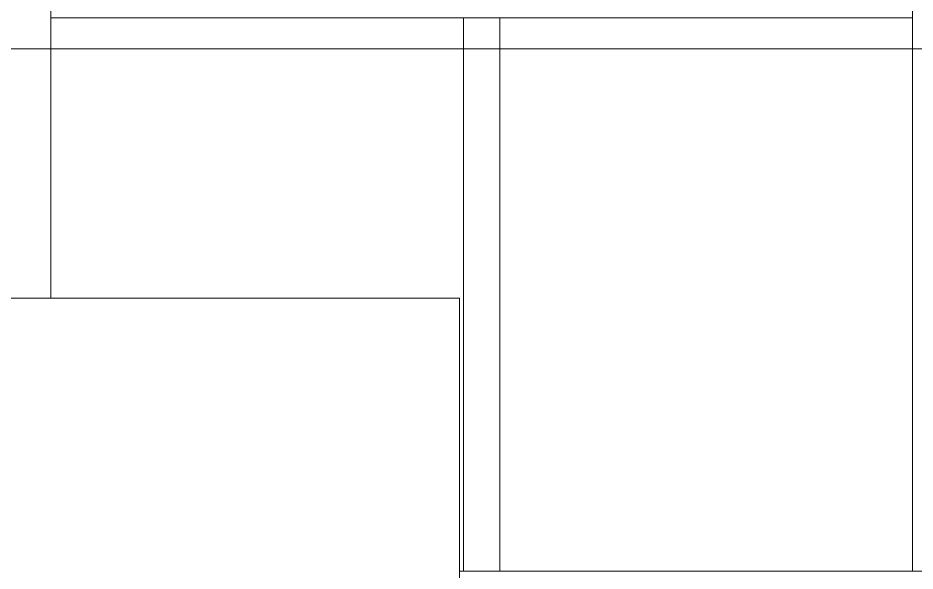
# Model space of a CAD drawing. Header units: millimetres. Extents: x -4617 to 4428, y -2900 to 2818.
# Drawn here: x -2920 to -1930, y 88 to 698 of the extents above; entities that cross this region are included whole.
import ezdxf

# ---------------------------------------------------------------- set-up
doc = ezdxf.new("R2010")
doc.units = ezdxf.units.MM
for name, color, linetype, lineweight in [('A-_ANOTSYBL_E', 7, 'Continuous', 9), ('A_--------_E-', 8, 'Continuous', 9), ('E-_ELECEQPT_E', 7, 'Continuous', 9)]:
    doc.layers.add(name, color=color, linetype=linetype, lineweight=lineweight)

# ---------------------------------------------------------------- blocks, each defined once
blk = doc.blocks.new('PNS-0100 MAIN FRAME - ASY PNS-0100 MAIN FRAME_iam-651195-Разрез 1')
at = {"layer": 'A_--------_E-'}
for p, q in [((-2883.18, 389.29), (-2883.18, 1179.07)), ((-1933.18, 1178.93), (-1933.18, 88.2)), ((-2883.18, 698.2), (-1933.18, 698.2)), ((-2428.18, 698.2), (-2428.18, 88.2)), ((-2388.18, 88.2), (-2388.18, 698.2)), ((-1327.18, 88.2), (-2432.42, 88.2)), ((-2428.18, 88.2), (-2424.18, 88.2)), ((-2392.18, 88.2), (-2424.18, 88.2)), ((-2392.18, 88.2), (-2388.18, 88.2)), ((-1933.18, 88.2), (-1927.18, 88.2))]:
    blk.add_line(p, q, dxfattribs=at)
blk = doc.blocks.new('PNS-0100 MAIN FRAME - Standard-550811-Разрез 1')
blk.add_blockref('PNS-0100 MAIN FRAME - ASY PNS-0100 MAIN FRAME_iam-651195-Разрез 1', (0, 0))
blk = doc.blocks.new('Control box _1 - Control box _1-557453-Разрез 1')
at = {"layer": 'E-_ELECEQPT_E'}
for p, q in [((-2432.42, 389.29), (-3532.42, 389.29)), ((-2432.42, -10.71), (-2432.42, 389.29))]:
    blk.add_line(p, q, dxfattribs=at)

msp = doc.modelspace()

# ---------------------------------------------------------------- linework, layer by layer
at = {"layer": 'A-_ANOTSYBL_E'}
msp.add_line((-4388.95, 663.98), (4106.23, 663.98), dxfattribs=at)

# ---------------------------------------------------------------- block references
at = {"layer": 'A_--------_E-'}
msp.add_blockref('PNS-0100 MAIN FRAME - Standard-550811-Разрез 1', (0, 0), dxfattribs=at)
at = {"layer": 'E-_ELECEQPT_E'}
msp.add_blockref('Control box _1 - Control box _1-557453-Разрез 1', (0, 0), dxfattribs=at)

doc.saveas('drawing.dxf')
